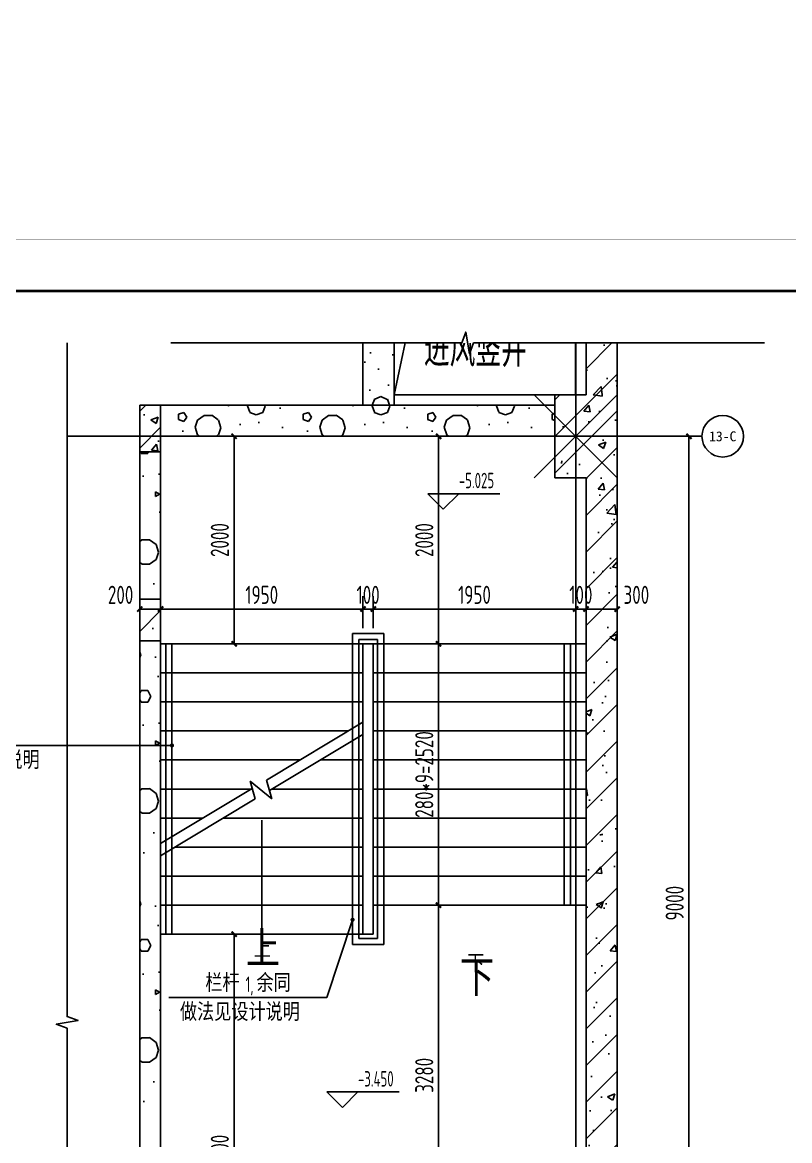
# Model space of a CAD drawing. Extents: x 116425 to 211028, y 11881 to 56060.
# Drawn here: x 134091 to 141485, y 36269 to 47049 of the extents above; entities that cross this region are included whole.
import ezdxf
from ezdxf.enums import TextEntityAlignment as Align
from ezdxf.xclip import XClip

# ---------------------------------------------------------------- set-up
doc = ezdxf.new("R2010")
doc.units = 0
doc.header["$LTSCALE"] = 1000
doc.header["$MEASUREMENT"] = 0
doc.header["$XCLIPFRAME"] = 0
doc.linetypes.add('X-104 13#平面$0$DASH', pattern=[0.35, 0.25, -0.1])
doc.linetypes.add('X-104 13#平面$0$DOTE', pattern=[2.42, 2, -0.2, 0.02, -0.2])
for name, color, linetype in [('01-标注_尺寸', 124, 'Continuous'), ('01-标注_标高', 200, 'Continuous'), ('01-标注_符号', 200, 'Continuous'), ('01-标注_轴线坐标', 132, 'Continuous'), ('02-TEXT_标注', 130, 'Continuous'), ('02-TEXT_轴号', 7, 'Continuous'), ('104-13 B0核心筒$0$02-TEXT_房间', 7, 'Continuous'), ('104-13 B0核心筒$0$05-填充_天正', 26, 'Continuous'), ('104-13 B0核心筒$0$A-E_栏杆', 232, 'Continuous'), ('104-13 B0核心筒$0$A-E_电梯', 171, 'Continuous'), ('104-13 B0核心筒$0$A-TECH_结构', 21, 'Continuous'), ('104-13 B0核心筒$0$A_STR-砌块墙', 121, 'Continuous'), ('104-13 B0核心筒$0$A_STR-砼柱', 51, 'Continuous'), ('104-13 B0核心筒$0$PUB_TEXT', 7, 'Continuous'), ('104-13 B0核心筒$1$A_STR-砼墙', 51, 'Continuous'), ('13#楼幕墙$0$A-C_玻璃幕墙', 140, 'Continuous'), ('X-104 13#平面$0$A-I_卫-洁具', 241, 'Continuous'), ('X-104 13#平面$0$A-O_散水', 134, 'Continuous'), ('X-104 13#平面$0$A-TECH_结构', 21, 'Continuous'), ('X-104 13#平面$0$A_AXIS-轴线', 36, 'X-104 13#平面$0$DOTE'), ('X-104 13#平面$0$M-道路 边线', 151, 'Continuous'), ('X-104 13#平面$1$05-填充_天正', 26, 'Continuous'), ('X-104 13#平面$1$A_STR-砌块墙', 121, 'Continuous')]:
    doc.layers.add(name, color=color, linetype=linetype)
doc.layers.add('104-13 B0核心筒$0$04-不打印_辅助线', color=165, linetype='Continuous', plot=False)
doc.layers.add('104-13#14# B1核心筒$0$04-不打印_辅助线', color=165, linetype='Continuous', plot=False)
doc.layers.add('X-104 13#平面$0$000套内', color=226, linetype='Continuous', lineweight=30, plot=False)
doc.styles.add('104-13 B0核心筒$0$_TCH_DIM', font='ros.shx', dxfattribs={"bigfont": 'jd.shx'})
doc.styles.add('104-13 B0核心筒$0$_TCH_SPACE', font='ros.shx', dxfattribs={"width": 0.75, "height": 5, "bigfont": 'jd.shx'})
doc.styles.add('_TCH_AXIS', font='STXIHEI_0.TTF', dxfattribs={"width": 0.75})
doc.styles.add('_TCH_DIM', font='ros1.shx', dxfattribs={"bigfont": 'jd.shx'})
doc.styles.add('_TCH_DIM_T3', font='ROS1', dxfattribs={"width": 0.8, "bigfont": 'JD'})
doc.dimstyles.new('_TCH_ARCH&&50', dxfattribs={"dimtxt": 175, "dimasz": 50, "dimexe": 125, "dimexo": 150, "dimgap": 50, "dimtad": 1, "dimdec": 0, "dimzin": 0, "dimdsep": 46, "dimtxsty": '_TCH_DIM_T3', "dimblk": 'ARCHTICK', "dimcen": 0.09, "dimclrt": 7, "dimazin": 2, "dimtfac": 1, "dimtdec": 0, "dimtix": 1, "dimtmove": 2, "dimatfit": 3, "dimfxl": 0, "dimtolj": 1, "dimtzin": 0, "dimarcsym": 0})
pattern_1 = [(0, (354, -366), (600, 1200), [0, -1200]), (0, (-348, -528), (600, 1200), [0, -1200]), (0, (42, -540), (600, 1200), [0, -1200]), (0, (468, -186), (600, 1200), [0, -1200]), (0, (-30, -600), (600, 1200), [0, -1200]), (0, (588, 570), (600, 1200), [0, -1200]), (0, (222, 474), (600, 1200), [0, -1200]), (0, (414, 324), (600, 1200), [0, -1200]), (0, (-564, 300), (600, 1200), [0, -1200]), (0, (24, 246), (600, 1200), [0, -1200]), (0, (-204, -60), (600, 1200), [0, -1200]), (0, (-192, -510), (600, 1200), [0, -1200]), (0, (258, -558), (600, 1200), [0, -1200]), (0, (588, -30), (600, 1200), [0, -1200]), (0, (-534, -216), (600, 1200), [0, -1200]), (0, (-432, -12), (600, 1200), [0, -1200]), (0, (36, -96), (600, 1200), [0, -1200]), (0, (-132, -270), (600, 1200), [0, -1200]), (0, (-228, 126), (600, 1200), [0, -1200]), (0, (-78, 576), (600, 1200), [0, -1200]), (0, (-486, -468), (600, 1200), [0, -1200]), (0, (174, 330), (600, 1200), [0, -1200]), (0, (-384, 348), (600, 1200), [0, -1200]), (0, (-480, 504), (600, 1200), [0, -1200]), (130.6013, (514.286, 194.286), (-2999.99997, 3600.000016), [52.683, -22074.222]), (18.43495, (428.57, 217.14), (3000, 1200), [54.21, -7535.256]), (90, (428.6, 165.7), (600, 1200), [51.429, -2348.571]), (161.56505, (480, 148.57), (-3000, 1199.9999), [54.21, -7535.256]), (53.1301, (480, 148.57), (600, 1200), [57.143, -5942.857]), (135, (525.7, -462.86), (-600, 1200), [48.487, -3345.625]), (45, (457.14, -462.86), (600, 1200), [48.487, -3345.625]), (135, (491.43, -497.14), (-600, 1200), [48.487, -3345.625]), (45, (491.43, -497.14), (600, 1200), [48.487, -3345.625]), (116.565, (-51.4, 342.9), (-0.0001, 2400), [63.888, -1277.753]), (180, (-80, 400), (-600, 1200), [68.571, -1131.428]), (63.435, (-177.1, 342.9), (5e-06, 2400), [63.888, -1277.753]), (116.565, (-148.6, 285.7), (-0.0001, 2400), [63.888, -1277.753]), (0, (-148.6, 285.7), (600, 1200), [68.571, -1131.428]), (63.435, (-80, 285.7), (5e-06, 2400), [63.888, -1277.753]), (107.10273, (400, -62.857), (-1799.99993, 6000.00001), [77.723, -32565.805]), (143.97263, (377.14, 11.43), (-11399.99986, 8399.99999), [77.723, -16244.04]), (180, (314.3, 57.1), (-600, 1200), [74.286, -1125.714]), (36.02737, (177.14, 11.43), (11399.99992, 8399.99991), [77.723, -16244.04]), (71.56505, (154.29, -57.14), (1800, 6000), [72.28, -7517.186]), (107.10273, (177.143, -131.43), (-1799.99993, 6000.00001), [77.723, -32565.805]), (143.97263, (240, -177.14), (-11399.99986, 8399.99999), [77.723, -16244.04]), (0, (240, -177.1), (600, 1200), [74.286, -1125.714]), (36.02737, (314.29, -177.14), (11399.99992, 8399.99991), [77.723, -16244.04]), (71.56505, (377.14, -131.43), (1800, 6000), [72.28, -7517.186]), (150.25512, (411.43, 497.14), (-1800, 1200), [46.07, -9628.64]), (90, (371.4, 474.3), (600, 1200), [45.714, -2354.285]), (29.74488, (371.43, 474.29), (1800, 1200), [46.07, -9628.64]), (116.565, (131.4, -354.3), (-0.0001, 2400), [63.888, -1277.753]), (168.69007, (102.86, -297.14), (-5400, 1199.99997), [58.275, -12179.371]), (41.18593, (0, -325.714), (14999.99991, 13199.999885), [60.744, -25451.604]), (90, (0, -382.86), (600, 1200), [57.143, -2342.857]), (138.81407, (45.714, -422.857), (-14999.999733, 13200.000084), [60.744, -25451.604]), (16.69924, (45.714, -422.857), (19799.99985, 5999.999937), [59.659, -24997.075]), (60.9454, (102.86, -405.714), (600, 1199.99999), [58.832, -24650.679]), (109.98311, (-371.43, 148.57), (-3000.00001, 8399.999978), [66.884, -28024.395]), (155.556045, (-394.286, 211.43), (-7800.00003, 3599.999925), [69.046, -28930.263]), (24.443955, (-520, 211.43), (7800.000004, 3599.999983), [69.046, -28930.263]), (70.01689, (-542.857, 148.57), (3000.00001, 8399.99998), [66.884, -28024.395]), (109.98311, (-520, 85.714), (-3000.00001, 8399.999978), [66.884, -28024.395]), (160.0169, (-457.14, 62.86), (-3000, 1199.99995), [66.884, -13978.755]), (19.9831, (-457.14, 62.86), (2999.99998, 1200), [66.884, -13978.755]), (70.01689, (-394.286, 85.714), (3000.00001, 8399.99998), [66.884, -28024.395]), (122.00538, (74.29, 40), (-600.00008, 1199.99994), [53.908, -11266.868]), (18.43495, (-5.71, 68.57), (3000, 1200), [54.21, -7535.256]), (90, (-5.7, 17.14), (600, 1200), [51.429, -2348.571]), (161.56505, (45.71, 0), (-3000, 1199.9999), [54.21, -7535.256]), (54.46232, (45.714, 0), (4199.99999, 5999.99999), [49.156, -20596.423]), (116.565, (-274.3, -251.4), (-0.0001, 2400), [63.888, -1277.753]), (180, (-302.9, -194.3), (-600, 1200), [62.857, -1137.143]), (59.03624, (-400, -251.43), (600, 1200), [66.64, -13927.644]), (120.96376, (-365.71, -308.57), (-600.00008, 1199.99994), [66.64, -13927.644]), (0, (-365.7, -308.6), (600, 1200), [62.857, -1137.143]), (63.435, (-302.9, -308.6), (5e-06, 2400), [63.888, -1277.753])]
pattern_2 = [(45, (0, 0), (-176.7767, 176.7767), []), (50, (0, 0), (717.26, -62.752), [75, -825]), (355, (0, 0), (-138.751, 752.192), [60, -660]), (100.4514, (59.8, -5.2), (578.509, 689.4395), [63.74, -701.142]), (46.1842, (0, 200), (1067.241, -165.519), [112.5, -1237.5]), (96.6356, (88.9, 186.2), (934.663, 974.118), [95.61, -1051.713]), (351.1842, (0, 200), (934.662, 974.119), [90, -990]), (21, (100, 150), (596.907, -402.619), [75, -825]), (326, (100, 150), (243.315, 725.15), [60, -660]), (71.4514, (149.74, 116.45), (840.223, 322.5305), [63.74, -701.142]), (37.5, (0, 0), (12.1599, 332.8939), [0, -652, 0, -670, 0, -662.5]), (7.5, (0, 0), (263.0695, 394.4117), [0, -382, 0, -637, 0, -252.5]), (327.5, (-223, 0), (533.8224, -22.5549), [0, -250, 0, -780, 0, -1035]), (317.5, (-323, 0), (583.186, 100.105), [0, -325, 0, -518, 0, -735])]

# ---------------------------------------------------------------- blocks, each defined once
blk = doc.blocks.new('X-104 13#平面$0$轴网')
at = {"layer": 'X-104 13#平面$0$A_AXIS-轴线', "linetype": 'X-104 13#平面$0$DOTE'}
blk.add_line((60408.4, 18000), (-2925, 18000), dxfattribs=at)
blk = doc.blocks.new('图框-A1')
for points, const_width in [([(0, 0), (841, 0), (841, 594), (0, 594)], 0.05), ([(766, 584), (25, 584), (25, 10), (766, 10)], 0.5)]:
    blk.add_lwpolyline(points, close=True, dxfattribs=dict(const_width=const_width))
blk = doc.blocks.new('13#楼幕墙')
at = {"layer": '13#楼幕墙$0$A-C_玻璃幕墙'}
for points in [[(4493, 15500), (-900, 15500), (-900, -1700), (22100, -1700), (22100, -1100), (58400, -1100), (58400, 18960), (53293, 23245), (37800, 14300), (37800, 10200), (12500, 10200), (4493, 15500)], [(58350, 18937), (53288, 23184), (37850, 14271)], [(58200, 18867), (53272, 23002), (43348, 17266)], [(58100, 18820), (53261, 22880), (38100, 14127)]]:
    blk.add_lwpolyline(points, dxfattribs=at)
blk = doc.blocks.new('X-104 13#平面$0$A$C0BB3323F')
at = {"layer": 'Defpoints'}
blk.add_lwpolyline([(59300, 600), (59300, 20660), (54205, 24935), (38700, 16000), (38700, 11900), (13400, 11900), (5393, 17200), (0, 17200), (0, 0), (23000, 0), (23000, 600)], close=True, dxfattribs=at)
at = {"layer": 'X-104 13#平面$0$M-道路 边线', "ltscale": 0.5}
blk.add_arc((54069, 17783), 8000, 0.0204, 119.6076, dxfattribs=at)
blk = doc.blocks.new('X-104 13#平面')
at = {"layer": 'X-104 13#平面$1$05-填充_天正'}
h = blk.add_hatch(dxfattribs=at)
h.set_pattern_fill('加气混凝土', color=256, scale=100, style=0)
h.set_pattern_definition(pattern_1)
h.paths.add_polyline_path([(53300, 17950), (53300, 18150), (50551.9, 18150), (50605.5, 17950)])
h = blk.add_hatch(dxfattribs=at)
h.set_pattern_fill('加气混凝土', color=256, scale=100, style=0)
h.set_pattern_definition(pattern_1)
h.paths.add_polyline_path([(50250, 14900), (50300, 14800), (53300, 14800), (53366.7, 14900), (53300, 15000), (50300, 15000)])
at = {"layer": 'X-104 13#平面$0$000套内'}
blk.add_lwpolyline([(7100, -1550), (21950, -1550), (21950, -950), (48400, -950), (48400, 11050), (53400, 11050), (53400, 18100), (58250, 18100), (58250, 18890), (53289.1, 23052.7), (37950, 14213.3), (37950, 10050), (12454.9, 10050), (4447.4, 15350), (4100, 15350), (4100, 6300), (7100, 6300), (7100, -1550)], dxfattribs=at)
blk.add_lwpolyline([(56445.6, 20404.1), (53289.1, 23052.7), (48392.1, 20230.7), (49171, 17336.9), (52006.2, 18100), (55650, 18100), (55650, 19456)], close=True, dxfattribs=at)
at = {"layer": 'X-104 13#平面$0$A-I_卫-洁具', "linetype": 'X-104 13#平面$0$DASH'}
blk.add_circle((52555.3, 16656.8), 750, dxfattribs=at)
at = {"layer": 'X-104 13#平面$0$A-O_散水'}
blk.add_lwpolyline([(58900, 13050), (58900, 19193.2), (53346.4, 23853.1), (37300, 14588.9), (37300, 10700), (23300, 10700), (23300, 10200), (37800, 10200), (37800, 14300), (53293.2, 23245), (58400, 18960), (58400, 13050)], dxfattribs=at)
at = {"layer": 'X-104 13#平面$0$A-O_散水', "linetype": 'X-104 13#平面$0$DASH'}
blk.add_lwpolyline([(58800, 13050), (58800, 19146.5), (53335.8, 23731.5), (37400, 14531.2), (37400, 10600), (23300, 10600), (23300, 10300), (37700, 10300), (37700, 14357.8), (53303.8, 23366.6), (58500, 19006.6), (58500, 13050)], dxfattribs=at)
at = {"layer": 'X-104 13#平面$0$A-TECH_结构'}
blk.add_lwpolyline([(58350, -1050), (58350, 18936.6), (53287.9, 23184.2), (37850, 14271.1), (37850, 10150), (12485, 10150), (4477.5, 15450), (-850, 15450), (-850, -1650), (22050, -1650), (22050, -1050)], close=True, dxfattribs=at)
at = {"layer": 'X-104 13#平面$0$A_AXIS-轴线', "linetype": 'X-104 13#平面$0$DOTE'}
blk.add_line((39500, 14400), (60408.4, 14400), dxfattribs=at)
at = {"layer": 'X-104 13#平面$1$A_STR-砌块墙'}
for p, q in [((50551.9, 18150), (53300, 18150)), ((50605.5, 17950), (53300, 17950)), ((50300, 15000), (53300, 15000)), ((50300, 14800), (53300, 14800))]:
    blk.add_line(p, q, dxfattribs=at)
at = {"xscale": 100, "yscale": 100, "zscale": 100}
blk.add_blockref('图框-A1', (-10634.5, 42114.8), dxfattribs=at)
for name, p in [('X-104 13#平面$0$A$C0BB3323F', (-900, -1700)), ('X-104 13#平面$0$轴网', (0, 0))]:
    blk.add_blockref(name, p)
at = {"layer": 'X-104 13#平面$0$A-TECH_结构'}
blk.add_blockref('13#楼幕墙', (0, 0), dxfattribs=at)
blk = doc.blocks.new('104 轴线')
for p, q in [((-279783, 168880), (-234647, 97919)), ((-265539, 103631), (-239804, 120001))]:
    blk.add_line(p, q)
blk = doc.blocks.new('104-13 B0核心筒')
at = {"layer": '104-13 B0核心筒$0$05-填充_天正'}
h = blk.add_hatch(dxfattribs=at)
h.set_pattern_fill('加气混凝土', color=256, scale=100, style=0)
h.set_pattern_definition(pattern_1)
h.paths.add_polyline_path([(55950, 18300), (55950, 19600), (55650, 19600), (55650, 18300)])
h = blk.add_hatch(dxfattribs=at)
h.set_pattern_fill('钢筋混凝土', color=256, scale=100, style=0)
h.set_pattern_definition(pattern_2)
h.paths.add_polyline_path([(57800, 18400), (58100, 18400), (58100, 19315), (57800, 19175)])
h = blk.add_hatch(dxfattribs=at)
h.set_pattern_fill('钢筋混凝土', color=256, scale=100, style=0)
h.set_pattern_definition(pattern_2)
h.paths.add_polyline_path([(57500, 17600), (58100, 17600), (58100, 18400), (57500, 18400)])
h = blk.add_hatch(dxfattribs=at)
h.set_pattern_fill('钢筋混凝土', color=256, scale=100, style=0)
h.set_pattern_definition(pattern_2)
h.paths.add_polyline_path([(53500, 17850), (53700, 17850), (53700, 18300), (53500, 18300)])
h = blk.add_hatch(dxfattribs=at)
h.set_pattern_fill('加气混凝土', color=256, scale=100, style=0)
h.set_pattern_definition(pattern_1)
h.paths.add_polyline_path([(53700, 18300), (53700, 18000), (57500, 18000), (57500, 18300)])
h = blk.add_hatch(dxfattribs=at)
h.set_pattern_fill('加气混凝土', color=256, scale=100, style=0)
h.set_pattern_definition(pattern_1)
h.paths.add_polyline_path([(53500, 16430), (53700, 16430), (53700, 17850), (53500, 17850)])
h = blk.add_hatch(dxfattribs=at)
h.set_pattern_fill('钢筋混凝土', color=256, scale=100, style=0)
h.set_pattern_definition(pattern_2)
h.paths.add_polyline_path([(58100, 17600), (57800, 17600), (57800, 9400), (58100, 9400)])
h = blk.add_hatch(dxfattribs=at)
h.set_pattern_fill('钢筋混凝土', color=256, scale=100, style=0)
h.set_pattern_definition(pattern_2)
h.paths.add_polyline_path([(53500, 16030), (53700, 16030), (53700, 16430), (53500, 16430)])
h = blk.add_hatch(dxfattribs=at)
h.set_pattern_fill('加气混凝土', color=256, scale=100, style=0)
h.set_pattern_definition(pattern_1)
h.paths.add_polyline_path([(53700, 16030), (53500, 16030), (53500, 11150), (53567, 11050), (53700, 11050)])
at = {"layer": '104-13 B0核心筒$0$04-不打印_辅助线'}
for p, q in [((57300, 17600), (58100, 18400)), ((57300, 18400), (58100, 17600))]:
    blk.add_line(p, q, dxfattribs=at)
at = {"layer": '104-13 B0核心筒$0$A-E_栏杆'}
for p, q in [((55550, 13100), (55550, 16100)), ((55550, 16100), (55850, 16100)), ((55850, 16100), (55850, 13100)), ((53750, 16000), (53750, 13200)), ((53810, 16000), (53750, 16000)), ((53810, 16000), (53810, 13200)), ((55610, 13160), (55610, 16040)), ((55610, 16040), (55790, 16040)), ((55790, 16040), (55790, 13160)), ((57590, 16000), (57590, 13480)), ((57650, 16000), (57590, 16000)), ((57650, 16000), (57650, 13480)), ((57650, 13480), (57590, 13480)), ((53810, 13200), (53750, 13200)), ((55790, 13160), (55610, 13160)), ((55850, 13100), (55550, 13100))]:
    blk.add_line(p, q, dxfattribs=at)
at = {"layer": '104-13 B0核心筒$0$A-E_电梯'}
for p, q in [((53700, 14074), (53700, 16000)), ((53700, 16000), (55650, 16000)), ((55650, 15243), (55650, 16000)), ((55750, 16000), (55750, 13480)), ((57800, 16000), (55750, 16000)), ((57800, 16000), (57800, 13480)), ((53700, 15720), (55650, 15720)), ((57800, 15720), (55750, 15720)), ((53700, 15440), (55650, 15440)), ((57800, 15440), (55750, 15440)), ((54721, 14686), (55650, 15243)), ((53700, 15160), (55512, 15160)), ((54749, 14586), (55650, 15126)), ((55650, 13200), (55650, 15126)), ((57800, 15160), (55750, 15160)), ((53700, 14880), (55045, 14880)), ((55239, 14880), (55650, 14880)), ((57800, 14880), (55750, 14880)), ((54612, 14504), (54563, 14676)), ((54563, 14676), (54772, 14506)), ((54772, 14506), (54721, 14686)), ((53700, 14074), (54584, 14604)), ((53700, 14600), (54578, 14600)), ((54772, 14600), (55650, 14600)), ((57800, 14600), (55750, 14600)), ((53700, 13957), (54612, 14504)), ((53700, 14320), (54111, 14320)), ((54305, 14320), (55650, 14320)), ((57800, 14320), (55750, 14320)), ((53838, 14040), (55650, 14040)), ((57800, 14040), (55750, 14040)), ((53700, 13200), (53700, 13957)), ((53700, 13760), (55650, 13760)), ((57800, 13760), (55750, 13760)), ((53700, 13480), (55650, 13480)), ((55650, 13480), (55650, 13200)), ((57800, 13480), (55750, 13480)), ((53700, 13200), (55650, 13200))]:
    blk.add_line(p, q, dxfattribs=at)
blk.add_lwpolyline([(55750, 13200), (55650, 13200), (55650, 16000), (55750, 16000)], close=True, dxfattribs=at)
at = {"layer": '104-13 B0核心筒$0$A-TECH_结构'}
blk.add_lwpolyline([(55950, 19200), (57700, 19200), (57700, 18400), (55950, 18400)], close=True, dxfattribs=at)
blk.add_lwpolyline([(55950, 18400), (56079, 19003), (57692, 19200)], dxfattribs=at)
at = {"layer": '104-13 B0核心筒$0$A_STR-砌块墙'}
for p, q in [((55650, 18300), (55650, 19600)), ((55950, 18300), (55950, 19600)), ((57500, 18300), (53700, 18300)), ((55650, 18300), (55950, 18300)), ((57800, 18150), (57800, 18150)), ((57950, 18150), (57950, 18150)), ((58100, 18150), (58100, 18150)), ((57500, 18000), (53700, 18000)), ((53500, 17850), (53500, 16430)), ((53700, 17850), (53700, 16430)), ((53500, 16030), (53500, 11150)), ((53700, 16030), (53700, 11050))]:
    blk.add_line(p, q, dxfattribs=at)
at = {"layer": '104-13 B0核心筒$0$A_STR-砼柱'}
for p, q in [((57800, 18400), (57500, 18400)), ((57500, 18400), (57500, 17600)), ((58100, 17600), (58100, 18400)), ((58100, 18400), (58100, 18400)), ((53700, 18300), (53500, 18300)), ((53500, 18300), (53500, 17850)), ((53700, 17850), (53700, 18300)), ((53500, 17850), (53700, 17850)), ((57500, 17600), (57800, 17600)), ((58100, 17600), (58100, 17600)), ((53700, 16430), (53500, 16430)), ((53500, 16430), (53500, 16030)), ((53700, 16030), (53700, 16430)), ((53500, 16030), (53700, 16030))]:
    blk.add_line(p, q, dxfattribs=at)
at = {"layer": '104-13 B0核心筒$1$A_STR-砼墙'}
for p, q in [((58100, 18400), (58100, 19315)), ((57800, 18400), (57800, 19175)), ((57650, 18400), (57650, 18400)), ((57875, 18400), (57875, 18400)), ((58100, 18400), (58100, 18400)), ((57800, 9400), (57800, 17600)), ((58100, 9400), (58100, 17600))]:
    blk.add_line(p, q, dxfattribs=at)
at = {"layer": '104-13 B0核心筒$0$04-不打印_辅助线'}
ref = blk.add_blockref('104 轴线', (287656, 163437), dxfattribs=dict(at, rotation=57.54087654753761))
XClip(ref).set_block_clipping_path([(-308258.2439484803, 159880.9876684749), (-256882.7738956955, 79110.5487782021), (-223300.1845035219, 100471.3503204154), (-274675.6545563068, 181241.7892106881)])
at = {"layer": '104-13 B0核心筒$0$02-TEXT_房间', "style": '104-13 B0核心筒$0$_TCH_SPACE', "width": 0.75}
blk.add_text('进风竖井', height=347.3, dxfattribs=at).set_placement((56238, 18671))
at = {"layer": '104-13 B0核心筒$0$PUB_TEXT', "style": '104-13 B0核心筒$0$_TCH_DIM'}
for s, p in [('上', (54522, 12885)), ('下', (56585, 12605))]:
    blk.add_text(s, height=347, dxfattribs=at).set_placement(p)
blk = doc.blocks.new('104-13#14# B1核心筒')
at = {"layer": '104-13#14# B1核心筒$0$04-不打印_辅助线'}
blk.add_lwpolyline([(57900, 25700), (60100, 25700), (60100, 20400), (70100, 20400), (70100, 25700), (74800, 25700), (74800, 18600), (73700, 18600), (73700, 16750), (67100, 16750), (67100, 18400), (57900, 18400), (57900, 25700)], dxfattribs=at)
blk = doc.blocks.new('图框-A1+1-4')
for points, const_width in [([(0, 0), (1051, 0), (1051, 594), (0, 594)], 0.05), ([(976, 584), (25, 584), (25, 10), (976, 10)], 0.5)]:
    blk.add_lwpolyline(points, close=True, dxfattribs=dict(const_width=const_width))
blk = doc.blocks.new('_ArchTick')
at = {"color": 0, "linetype": 'ByBlock', "const_width": 0.4}
blk.add_lwpolyline([(-0.5, -0.5), (0.5, 0.5)], dxfattribs=at)
blk = doc.blocks.new('*D451')
at = {"layer": '01-标注_尺寸', "color": 0, "lineweight": -2, "transparency": 16777216}
for p, q in [((140093, 43058), (140640, 43058)), ((140515, 34058), (140515, 43058)), ((140093, 34058), (140640, 34058))]:
    blk.add_line(p, q, dxfattribs=at)
at = {"layer": 'Defpoints', "color": 0, "transparency": 16777216}
for p in [(139943, 43058), (140515, 43058), (139943, 34058)]:
    blk.add_point(p, dxfattribs=at)
at = {"layer": '01-标注_尺寸', "color": 0, "lineweight": -2, "transparency": 16777216, "xscale": 50, "yscale": 50, "zscale": 50}
for p, rotation in [((140515, 43058), 90), ((140515, 34058), 270)]:
    blk.add_blockref('_ArchTick', p, dxfattribs=dict(at, rotation=rotation))
at = {"layer": '01-标注_尺寸', "color": 7, "transparency": 16777216, "insert": (140377, 38558), "char_height": 175, "attachment_point": 5, "rotation": 90, "style": '_TCH_DIM_T3'}
blk.add_mtext('\\A1;9000', dxfattribs=at)
blk = doc.blocks.new('*D491')
at = {"layer": '01-标注_尺寸', "color": 0, "lineweight": -2, "transparency": 16777216}
for p, q in [((135223, 41208), (135223, 41518)), ((135423, 41208), (135423, 41518)), ((135223, 41393), (135423, 41393))]:
    blk.add_line(p, q, dxfattribs=at)
at = {"layer": 'Defpoints', "color": 0, "transparency": 16777216}
for p in [(135423, 41393), (135223, 41058), (135423, 41058)]:
    blk.add_point(p, dxfattribs=at)
at = {"layer": '01-标注_尺寸', "color": 0, "lineweight": -2, "transparency": 16777216, "xscale": 50, "yscale": 50, "zscale": 50, "rotation": 180}
blk.add_blockref('_ArchTick', (135223, 41393), dxfattribs=at)
at = {"layer": '01-标注_尺寸', "color": 0, "lineweight": -2, "transparency": 16777216, "xscale": 50, "yscale": 50, "zscale": 50}
blk.add_blockref('_ArchTick', (135423, 41393), dxfattribs=at)
at = {"layer": '01-标注_尺寸', "color": 7, "transparency": 16777216, "insert": (135038, 41530), "char_height": 175, "attachment_point": 5, "style": '_TCH_DIM_T3'}
blk.add_mtext('\\A1;200', dxfattribs=at)
blk = doc.blocks.new('*D492')
at = {"layer": '01-标注_尺寸', "color": 0, "lineweight": -2, "transparency": 16777216}
for p, q in [((135423, 41208), (135423, 41518)), ((137373, 41208), (137373, 41518)), ((135423, 41393), (137373, 41393))]:
    blk.add_line(p, q, dxfattribs=at)
at = {"layer": 'Defpoints', "color": 0, "transparency": 16777216}
for p in [(137373, 41393), (135423, 41058), (137373, 41058)]:
    blk.add_point(p, dxfattribs=at)
at = {"layer": '01-标注_尺寸', "color": 0, "lineweight": -2, "transparency": 16777216, "xscale": 50, "yscale": 50, "zscale": 50, "rotation": 180}
blk.add_blockref('_ArchTick', (135423, 41393), dxfattribs=at)
at = {"layer": '01-标注_尺寸', "color": 0, "lineweight": -2, "transparency": 16777216, "xscale": 50, "yscale": 50, "zscale": 50}
blk.add_blockref('_ArchTick', (137373, 41393), dxfattribs=at)
at = {"layer": '01-标注_尺寸', "color": 7, "transparency": 16777216, "insert": (136398, 41530), "char_height": 175, "attachment_point": 5, "style": '_TCH_DIM_T3'}
blk.add_mtext('\\A1;1950', dxfattribs=at)
blk = doc.blocks.new('*D493')
at = {"layer": '01-标注_尺寸', "color": 0, "lineweight": -2, "transparency": 16777216}
for p, q in [((137373, 41208), (137373, 41518)), ((137473, 41208), (137473, 41518)), ((137373, 41393), (137473, 41393))]:
    blk.add_line(p, q, dxfattribs=at)
at = {"layer": 'Defpoints', "color": 0, "transparency": 16777216}
for p in [(137473, 41393), (137373, 41058), (137473, 41058)]:
    blk.add_point(p, dxfattribs=at)
at = {"layer": '01-标注_尺寸', "color": 0, "lineweight": -2, "transparency": 16777216, "xscale": 50, "yscale": 50, "zscale": 50, "rotation": 180}
blk.add_blockref('_ArchTick', (137373, 41393), dxfattribs=at)
at = {"layer": '01-标注_尺寸', "color": 0, "lineweight": -2, "transparency": 16777216, "xscale": 50, "yscale": 50, "zscale": 50}
blk.add_blockref('_ArchTick', (137473, 41393), dxfattribs=at)
at = {"layer": '01-标注_尺寸', "color": 7, "transparency": 16777216, "insert": (137423, 41530), "char_height": 175, "attachment_point": 5, "style": '_TCH_DIM_T3'}
blk.add_mtext('\\A1;100', dxfattribs=at)
blk = doc.blocks.new('*D494')
at = {"layer": '01-标注_尺寸', "color": 0, "lineweight": -2, "transparency": 16777216}
for p, q in [((137473, 41208), (137473, 41518)), ((139423, 41208), (139423, 41518)), ((137473, 41393), (139423, 41393))]:
    blk.add_line(p, q, dxfattribs=at)
at = {"layer": 'Defpoints', "color": 0, "transparency": 16777216}
for p in [(139423, 41393), (137473, 41058), (139423, 41058)]:
    blk.add_point(p, dxfattribs=at)
at = {"layer": '01-标注_尺寸', "color": 0, "lineweight": -2, "transparency": 16777216, "xscale": 50, "yscale": 50, "zscale": 50, "rotation": 180}
blk.add_blockref('_ArchTick', (137473, 41393), dxfattribs=at)
at = {"layer": '01-标注_尺寸', "color": 0, "lineweight": -2, "transparency": 16777216, "xscale": 50, "yscale": 50, "zscale": 50}
blk.add_blockref('_ArchTick', (139423, 41393), dxfattribs=at)
at = {"layer": '01-标注_尺寸', "color": 7, "transparency": 16777216, "insert": (138448, 41530), "char_height": 175, "attachment_point": 5, "style": '_TCH_DIM_T3'}
blk.add_mtext('\\A1;1950', dxfattribs=at)
blk = doc.blocks.new('*D495')
at = {"layer": '01-标注_尺寸', "color": 0, "lineweight": -2, "transparency": 16777216}
for p, q in [((139423, 41208), (139423, 41518)), ((139523, 41208), (139523, 41518)), ((139423, 41393), (139523, 41393))]:
    blk.add_line(p, q, dxfattribs=at)
at = {"layer": 'Defpoints', "color": 0, "transparency": 16777216}
for p in [(139523, 41393), (139423, 41058), (139523, 41058)]:
    blk.add_point(p, dxfattribs=at)
at = {"layer": '01-标注_尺寸', "color": 0, "lineweight": -2, "transparency": 16777216, "xscale": 50, "yscale": 50, "zscale": 50, "rotation": 180}
blk.add_blockref('_ArchTick', (139423, 41393), dxfattribs=at)
at = {"layer": '01-标注_尺寸', "color": 0, "lineweight": -2, "transparency": 16777216, "xscale": 50, "yscale": 50, "zscale": 50}
blk.add_blockref('_ArchTick', (139523, 41393), dxfattribs=at)
at = {"layer": '01-标注_尺寸', "color": 7, "transparency": 16777216, "insert": (139473, 41530), "char_height": 175, "attachment_point": 5, "style": '_TCH_DIM_T3'}
blk.add_mtext('\\A1;100', dxfattribs=at)
blk = doc.blocks.new('*D496')
at = {"layer": '01-标注_尺寸', "color": 0, "lineweight": -2, "transparency": 16777216}
for p, q in [((139523, 41208), (139523, 41518)), ((139823, 41208), (139823, 41518)), ((139523, 41393), (139823, 41393))]:
    blk.add_line(p, q, dxfattribs=at)
at = {"layer": 'Defpoints', "color": 0, "transparency": 16777216}
for p in [(139823, 41393), (139523, 41058), (139823, 41058)]:
    blk.add_point(p, dxfattribs=at)
at = {"layer": '01-标注_尺寸', "color": 0, "lineweight": -2, "transparency": 16777216, "xscale": 50, "yscale": 50, "zscale": 50, "rotation": 180}
blk.add_blockref('_ArchTick', (139523, 41393), dxfattribs=at)
at = {"layer": '01-标注_尺寸', "color": 0, "lineweight": -2, "transparency": 16777216, "xscale": 50, "yscale": 50, "zscale": 50}
blk.add_blockref('_ArchTick', (139823, 41393), dxfattribs=at)
at = {"layer": '01-标注_尺寸', "color": 7, "transparency": 16777216, "insert": (140008, 41530), "char_height": 175, "attachment_point": 5, "style": '_TCH_DIM_T3'}
blk.add_mtext('\\A1;300', dxfattribs=at)
blk = doc.blocks.new('*D622')
at = {"layer": '01-标注_尺寸', "color": 0, "lineweight": -2, "transparency": 16777216}
for p, q in [((137723, 43058), (138227, 43058)), ((138102, 41058), (138102, 43058)), ((137723, 41058), (138227, 41058))]:
    blk.add_line(p, q, dxfattribs=at)
at = {"layer": 'Defpoints', "color": 0, "transparency": 16777216}
for p in [(137573, 43058), (138102, 43058), (137573, 41058)]:
    blk.add_point(p, dxfattribs=at)
at = {"layer": '01-标注_尺寸', "color": 0, "lineweight": -2, "transparency": 16777216, "xscale": 50, "yscale": 50, "zscale": 50}
for p, rotation in [((138102, 43058), 90), ((138102, 41058), 270)]:
    blk.add_blockref('_ArchTick', p, dxfattribs=dict(at, rotation=rotation))
at = {"layer": '01-标注_尺寸', "color": 7, "transparency": 16777216, "insert": (137964, 42058), "char_height": 175, "attachment_point": 5, "rotation": 90, "style": '_TCH_DIM_T3'}
blk.add_mtext('\\A1;2000', dxfattribs=at)
blk = doc.blocks.new('*D623')
at = {"layer": '01-标注_尺寸', "color": 0, "lineweight": -2, "transparency": 16777216}
for p, q in [((137723, 41058), (138227, 41058)), ((138102, 38538), (138102, 41058)), ((137723, 38538), (138227, 38538))]:
    blk.add_line(p, q, dxfattribs=at)
at = {"layer": 'Defpoints', "color": 0, "transparency": 16777216}
for p in [(137573, 41058), (138102, 41058), (137573, 38538)]:
    blk.add_point(p, dxfattribs=at)
at = {"layer": '01-标注_尺寸', "color": 0, "lineweight": -2, "transparency": 16777216, "xscale": 50, "yscale": 50, "zscale": 50}
for p, rotation in [((138102, 41058), 90), ((138102, 38538), 270)]:
    blk.add_blockref('_ArchTick', p, dxfattribs=dict(at, rotation=rotation))
at = {"layer": '01-标注_尺寸', "color": 7, "transparency": 16777216, "insert": (137964, 39798), "char_height": 175, "attachment_point": 5, "rotation": 90, "style": '_TCH_DIM_T3'}
blk.add_mtext('\\A1;280*9=2520', dxfattribs=at)
blk = doc.blocks.new('*D624')
at = {"layer": '01-标注_尺寸', "color": 0, "lineweight": -2, "transparency": 16777216}
for p, q in [((137723, 38538), (138227, 38538)), ((138102, 35258), (138102, 38538)), ((137723, 35258), (138227, 35258))]:
    blk.add_line(p, q, dxfattribs=at)
at = {"layer": 'Defpoints', "color": 0, "transparency": 16777216}
for p in [(137573, 38538), (138102, 38538), (137573, 35258)]:
    blk.add_point(p, dxfattribs=at)
at = {"layer": '01-标注_尺寸', "color": 0, "lineweight": -2, "transparency": 16777216, "xscale": 50, "yscale": 50, "zscale": 50}
for p, rotation in [((138102, 38538), 90), ((138102, 35258), 270)]:
    blk.add_blockref('_ArchTick', p, dxfattribs=dict(at, rotation=rotation))
at = {"layer": '01-标注_尺寸', "color": 7, "transparency": 16777216, "insert": (137964, 36898), "char_height": 175, "attachment_point": 5, "rotation": 90, "style": '_TCH_DIM_T3'}
blk.add_mtext('\\A1;3280', dxfattribs=at)
blk = doc.blocks.new('*D627')
at = {"layer": '01-标注_尺寸', "color": 0, "lineweight": -2, "transparency": 16777216}
for p, q in [((135753, 43058), (136257, 43058)), ((136132, 41058), (136132, 43058)), ((135753, 41058), (136257, 41058))]:
    blk.add_line(p, q, dxfattribs=at)
at = {"layer": 'Defpoints', "color": 0, "transparency": 16777216}
for p in [(135603, 43058), (136132, 43058), (135603, 41058)]:
    blk.add_point(p, dxfattribs=at)
at = {"layer": '01-标注_尺寸', "color": 0, "lineweight": -2, "transparency": 16777216, "xscale": 50, "yscale": 50, "zscale": 50}
for p, rotation in [((136132, 43058), 90), ((136132, 41058), 270)]:
    blk.add_blockref('_ArchTick', p, dxfattribs=dict(at, rotation=rotation))
at = {"layer": '01-标注_尺寸', "color": 7, "transparency": 16777216, "insert": (135994, 42058), "char_height": 175, "attachment_point": 5, "rotation": 90, "style": '_TCH_DIM_T3'}
blk.add_mtext('\\A1;2000', dxfattribs=at)
blk = doc.blocks.new('*D628')
at = {"layer": '01-标注_尺寸', "color": 0, "lineweight": -2, "transparency": 16777216}
for p, q in [((135753, 38258), (136257, 38258)), ((136132, 34058), (136132, 38258)), ((135753, 34058), (136257, 34058))]:
    blk.add_line(p, q, dxfattribs=at)
at = {"layer": 'Defpoints', "color": 0, "transparency": 16777216}
for p in [(135603, 38258), (136132, 38258), (135603, 34058)]:
    blk.add_point(p, dxfattribs=at)
at = {"layer": '01-标注_尺寸', "color": 0, "lineweight": -2, "transparency": 16777216, "xscale": 50, "yscale": 50, "zscale": 50}
for p, rotation in [((136132, 38258), 90), ((136132, 34058), 270)]:
    blk.add_blockref('_ArchTick', p, dxfattribs=dict(at, rotation=rotation))
at = {"layer": '01-标注_尺寸', "color": 7, "transparency": 16777216, "insert": (135994, 36158), "char_height": 175, "attachment_point": 5, "rotation": 90, "style": '_TCH_DIM_T3'}
blk.add_mtext('\\A1;4200', dxfattribs=at)

msp = doc.modelspace()

# ---------------------------------------------------------------- linework, layer by layer
msp.add_lwpolyline([(136397.9, 39358.1), (136397.9, 38258.1)])
at = {"layer": '01-标注_标高'}
for p, q in [((138147.5, 42355.2), (137997.5, 42505.2)), ((137997.5, 42505.2), (138693.8, 42505.2)), ((138147.5, 42355.2), (138297.5, 42505.2)), ((137175.4, 36587.5), (137025.4, 36737.5)), ((137025.4, 36737.5), (137721.7, 36737.5)), ((137175.4, 36587.5), (137325.4, 36737.5))]:
    msp.add_line(p, q, dxfattribs=at)
at = {"layer": '01-标注_符号'}
for p, q in [((134662.3, 40078.1), (133050.9, 40078.1)), ((135532.9, 40078.1), (134662.3, 40078.1)), ((137272.9, 38398.1), (137026, 37649.7)), ((137026, 37649.7), (135501.8, 37649.7))]:
    msp.add_line(p, q, dxfattribs=at)
for points in [[(141242.6, 43958.1), (138439, 43958.1), (138400.8, 43853.1), (138363.8, 44063.1), (138326.5, 43958.1), (135522.9, 43958.1)], [(134522.9, 30858.1), (134522.9, 37351.9), (134417.9, 37390.1), (134627.9, 37427.1), (134522.9, 37464.4), (134522.9, 43958.1)]]:
    msp.add_lwpolyline(points, dxfattribs=at)
for points in [[(138447.9, 38118.1, 0, 0, 0), (138447.9, 42058.1, 0, 0, 0), (136397.9, 42058.1, 0, 0, 0), (136397.9, 40088.1, 40, 0, 0), (136397.9, 39938.1, 0, 0, 0)], [(136397.9, 38258.1, 0, 0, 0), (136397.9, 39208.1, 40, 0, 0), (136397.9, 39358.1, 0, 0, 0)]]:
    msp.add_lwpolyline(points, format="xyseb", dxfattribs=at)
at = {"layer": '01-标注_符号', "const_width": 20}
for points in [[(135542.9, 40078.1, 1), (135522.9, 40078.1, 1)], [(137276.1, 38407.6, 1), (137269.8, 38388.6, 1)]]:
    msp.add_lwpolyline(points, format="xyb", close=True, dxfattribs=at)
at = {"layer": '01-标注_轴线坐标'}
msp.add_line((139690, 43058.1), (140640, 43058.1), dxfattribs=at)
msp.add_circle((140840, 43058.1), 200, dxfattribs=at)

# ---------------------------------------------------------------- block references
at = {"xscale": 50, "yscale": 50, "zscale": 50}
msp.add_blockref('图框-A1+1-4', (116426.7, 15258.1), dxfattribs=at)
ref = msp.add_blockref('104-13#14# B1核心筒', (73922.9, 25058.1))
XClip(ref).set_block_clipping_path([(52800.0043269884, 5800.0000001481), (58400.0000000775, 18899.9995829565)])
ref = msp.add_blockref('104-13 B0核心筒', (81722.9, 25058.1))
XClip(ref).set_block_clipping_path([(52799.9999997682, 5800.0000000778), (58406.23745752, 18900.000000001)])
ref = msp.add_blockref('X-104 13#平面', (89222.9, 25058.1))
XClip(ref).set_block_clipping_path([(52600.0000000065, 7800.0004171911), (60173.8070770114, 18900)])
ref = msp.add_blockref('X-104 13#平面', (135059.8, 23721.2))
XClip(ref).set_block_clipping_path([(47300.0000000066, 8199.9999999998), (54100.0000000072, 18799.9999999998)])
ref = msp.add_blockref('X-104 13#平面', (144576.5, -38678.8))
XClip(ref).set_block_clipping_path([(47300.0000000066, 70599.9999999998), (54100.0000000072, 81199.9999999998)])
ref = msp.add_blockref('X-104 13#平面', (66922.9, -52853.6))
XClip(ref).set_block_clipping_path([(52600.0000000065, 70199.9999999997), (60200, 81300)])

# ---------------------------------------------------------------- texts
at = {"layer": '02-TEXT_标注', "style": '_TCH_DIM', "width": 0.705882}
for s, p in [('-5.025', (138297.3, 42557.7)), ('1,', (136242.6, 37702.2)), ('-3.450', (137325.2, 36790))]:
    msp.add_text(s, height=148.75, dxfattribs=at).set_placement(p)
at = {"layer": '02-TEXT_标注', "style": '_TCH_DIM'}
for s, height, p in [('做法见设计说明', 173.64, (133103.4, 39850.6)), ('上', 173.6, (136321.3, 38030.6)), ('下', 173.6, (138378.1, 37890.6)), ('栏杆', 173.64, (135854.6, 37702.2)), ('余同', 173.64, (136347.6, 37702.2)), ('做法见设计说明', 173.64, (135610, 37422.2))]:
    msp.add_text(s, height=height, dxfattribs=at).set_placement(p)
at = {"layer": '02-TEXT_轴号', "style": '_TCH_AXIS', "width": 0.927711}
msp.add_text('13-C', height=95.69, dxfattribs=at).set_placement((140708.4, 43010.3), (140971.6, 43010.3), align=Align.FIT)

# ---------------------------------------------------------------- dimensions: what is measured, and where the dimension line sits
at = {"layer": '01-标注_尺寸'}
for p1, p2, distance, picture, middle in [((135603, 41058.1), (135603, 43058.1), -529, '*D627', (135994.4, 42058.1)), ((137572.9, 41058.1), (137572.9, 43058.1), -529, '*D622', (137964.4, 42058.1)), ((139943.2, 34058.1), (139943.2, 43058.1), -571.8, '*D451', (140377.5, 38558.1)), ((137572.9, 35258), (137572.9, 38538.1), -529, '*D624', (137964.4, 36898.1)), ((135603, 34058.1), (135603, 38258.1), -529, '*D628', (135994.4, 36158.1))]:
    dim = msp.add_aligned_dim(p1=p1, p2=p2, distance=distance, dimstyle='_TCH_ARCH&&50', dxfattribs=at)
    dim.commit()
    dim.dimension.update_dxf_attribs({"geometry": picture, "text_midpoint": middle})
for base, p1, p2, picture, middle in [((135422.9, 41392.8), (135222.9, 41058.1), (135422.9, 41058.1), '*D491', (135037.9, 41530.3)), ((139822.9, 41392.8), (139522.9, 41058.1), (139822.9, 41058.1), '*D496', (140007.9, 41530.3))]:
    dim = msp.add_linear_dim(base=base, p1=p1, p2=p2, angle=360, dimstyle='_TCH_ARCH&&50', dxfattribs=at)
    dim.commit()
    dim.dimension.update_dxf_attribs({"geometry": picture, "text_midpoint": middle, "dimtype": 161})
for base, p1, p2, picture, middle in [((137372.9, 41392.8), (135422.9, 41058.1), (137372.9, 41058.1), '*D492', (136397.9, 41530.3)), ((137472.9, 41392.8), (137372.9, 41058.1), (137472.9, 41058.1), '*D493', (137422.9, 41530.3)), ((139422.9, 41392.8), (137472.9, 41058.1), (139422.9, 41058.1), '*D494', (138447.9, 41530.3)), ((139522.9, 41392.8), (139422.9, 41058.1), (139522.9, 41058.1), '*D495', (139472.9, 41530.3))]:
    dim = msp.add_linear_dim(base=base, p1=p1, p2=p2, angle=360, dimstyle='_TCH_ARCH&&50', override={"dimgap": 0}, dxfattribs=at)
    dim.commit()
    dim.dimension.update_dxf_attribs({"geometry": picture, "text_midpoint": middle, "dimtype": 161})
dim = msp.add_aligned_dim(p1=(137572.9, 38538.1), p2=(137572.9, 41058.1), distance=-529, text='280*9=2520', dimstyle='_TCH_ARCH&&50', dxfattribs=at)
dim.commit()
dim.dimension.update_dxf_attribs({"geometry": '*D623', "text_midpoint": (137964.4, 39798.1)})

doc.saveas('drawing.dxf')
